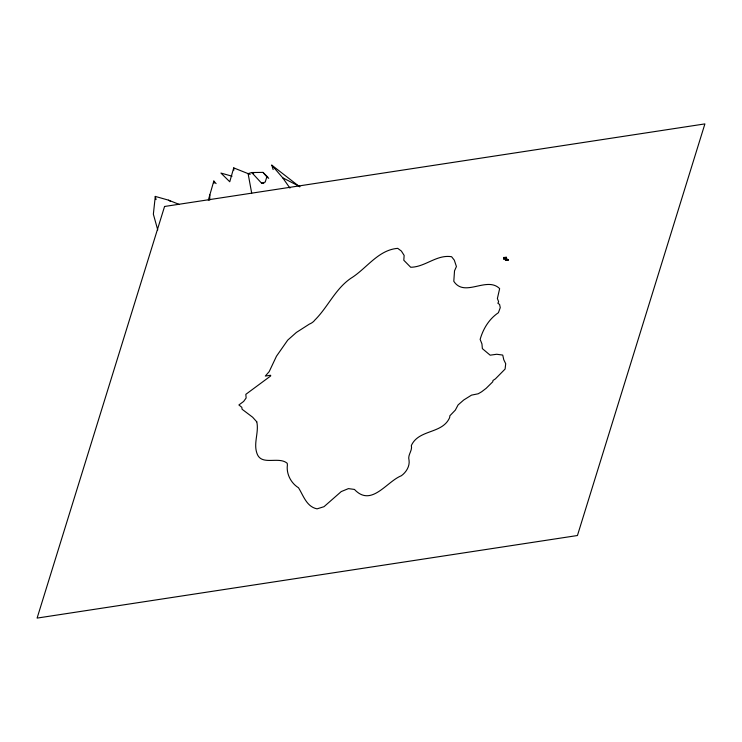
<?xml version="1.0" encoding="UTF-8"?>
<svg xmlns="http://www.w3.org/2000/svg" width="742" height="742" viewBox="0 0 742 742"><rect width="100%" height="100%" fill="white"/><g stroke="black" fill="none" stroke-linecap="round" stroke-linejoin="round"><path stroke-width="1.11" d="M209.689 200.229L209.838 194.914M178.868 204.273L168.61 200.182L155.282 196.417L153.362 214.197L157.74 229.918M505.719 259.505L505.562 260.377L508.353 259.821L506.656 259.236L508.353 259.821L507.157 260.414L505.525 260.062M503.762 258.763C505.339 258.884 501.842 258.114 506.072 257.149C507.268 257.567 503.252 260.173 503.577 258.225L503.855 257.474M208.298 200.238L213.826 181.048L216.08 183.617M250.156 174.444L233.739 167.896L229.751 181.762L220.93 173.062L232.042 176.206M505.608 258.262L506.554 257.539L504.319 258.012L505.135 258.151M504.523 258.253L506.359 257.307M508.057 259.487L505.181 259.542L505.562 260.377L505.488 259.728M251.696 193.143L248.106 173.628L251.733 172.534L261.583 183.181L265.219 182.087L266.768 177.069L268.725 178.312M503.697 259.004L505.135 257.78L504.124 257.307M505.2 257.715L504.43 257.669M267.89 177.217L262.983 172.385L251.733 172.534L253.69 173.767M261.583 183.181L263.818 183.515M506.656 259.236L508.353 259.821M506.721 259.199L507.305 259.459M273.139 169.575L271.795 165.16L282.693 177.783L299.935 186.687M168.61 200.182L170.558 201.425M299.685 186.798L271.795 165.16M262.983 172.385L267.343 177.431M282.693 177.783L289.927 188.088M155.282 196.417L156.061 199.589M213.826 181.048L214.141 183.228M233.739 167.896L233.869 170.131M256.778 421.827C259.116 432.298 253.328 442.937 256.89 453.204C261.156 466.44 278.686 455.866 287.228 463.305L287.404 465.011C286.134 473.795 291.012 483.2 298.488 487.744C303.459 495.656 306.539 506.73 317.057 508.854L324.004 506.693L341.237 491.575L348.425 488.616L354.444 489.432C371.39 507.5 386.443 481.66 401.357 475.743C406.134 472.302 409.927 466.31 409.046 460.226C407.377 454.902 412.645 450.821 411.346 445.534C418.822 429.052 442.39 434.218 449.652 417.57L449.884 415.743L455.319 410.131L458.092 404.928L463.722 400.003L471.504 395.134L478.2 393.779L481.651 391.767L486.177 388.307L492.744 381.815L492.994 380.47L495.359 378.912L505.089 369.062L505.71 363.71L503.762 359.703L502.742 355.075L496.713 354.259L490.156 355.177L482.365 348.629L481.948 343.917L480.139 339.409C483.163 328.752 489.08 319.014 498.401 312.716L500.256 307.652L499.589 304.443L497.873 303.237L498.633 301.753L497.39 298.525L499.654 288.619C486.771 275.922 464.622 297.922 453.798 281.292L454.521 270.849L456.423 266.545L454.308 260.173L451.609 256.732C436.695 254.283 425.296 267.092 410.697 267.259L403.806 260.247L404.14 255.415L401.376 251.056L397.731 248.357C378.068 249.906 366.529 268.697 350.79 278.343C335.245 289.009 327.843 307.179 314.858 320.052A8.079 4.758 -27.9 0 1 309.433 324.068L296.383 332.435L287.72 340.133L276.478 356.197L269.179 371.649L265.302 376.064L270.57 375.267L270.737 375.916L245.834 394.336L246.131 397.99L243.636 401.45L238.887 404.965L241.818 407.302L242.087 409.25L252.623 417.208L256.778 421.827M164.566 206.48L37.1 618.095L577.434 535.52L704.9 123.905L164.566 206.48"/></g></svg>
